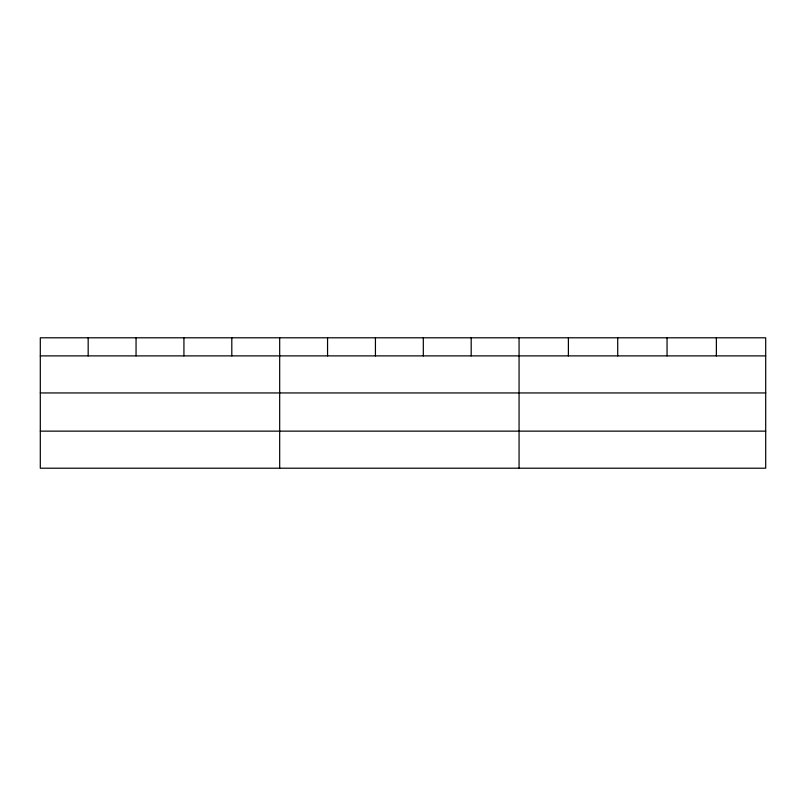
<?xml version="1.0" encoding="UTF-8"?>
<svg xmlns="http://www.w3.org/2000/svg" width="806" height="806" viewBox="0 0 806 806"><rect width="100%" height="100%" fill="white"/><g stroke="black" fill="none" stroke-linecap="round" stroke-linejoin="round"><path stroke-width="1.21" d="M765.7 392.945L765.7 337.795L40.3 337.795L40.3 468.205L765.7 468.205L765.7 392.945L40.3 392.945M40.3 355.889L765.7 355.889M40.3 431.139L765.7 431.139M716.373 337.795L716.373 355.889M667.046 337.795L667.046 355.889M617.718 337.795L617.718 355.889M568.391 337.795L568.391 355.889M519.064 337.795L519.064 468.205M471.188 337.795L471.188 355.889M423.311 337.795L423.311 355.889M375.435 337.795L375.435 355.889M327.558 337.795L327.558 355.889M279.682 337.795L279.682 468.205M231.806 337.795L231.806 355.889M183.929 337.795L183.929 355.889M136.053 337.795L136.053 355.889M88.176 337.795L88.176 355.889"/></g></svg>
